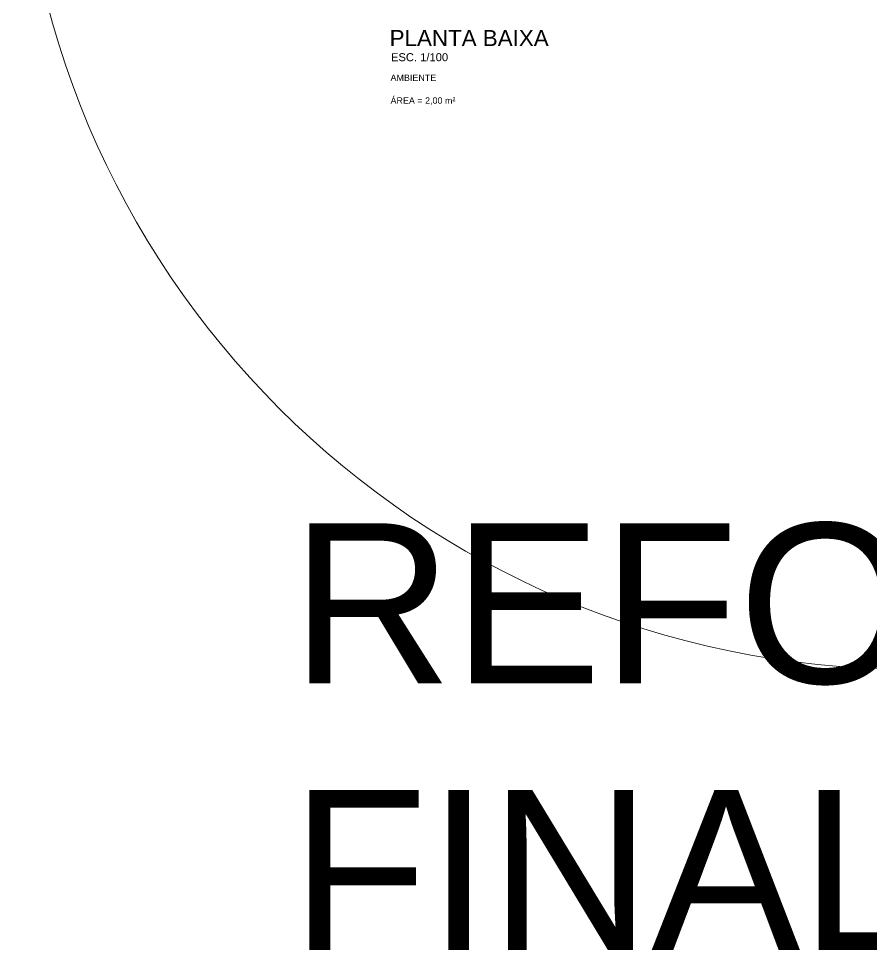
# Model space of a CAD drawing. Header units: millimetres. Extents: x 1206 to 2034, y 106 to 342.
# Drawn here: x 1774.72 to 1801.35, y 192.28 to 221.45 of the extents above; entities that cross this region are included whole.
import ezdxf

# ---------------------------------------------------------------- set-up
doc = ezdxf.new("R2010")
doc.units = ezdxf.units.MM
for name, color, linetype, lineweight in [('AR-PENA_010', 10, 'Continuous', 9), ('AR-TXT', 174, 'Continuous', 0), ('AR-TXT-AMBIENTE', 174, 'Continuous', 0), ('AR-TXT-ESPECIFICAÇÕES', 174, 'Continuous', 0), ('AR-TXT-ÁREA', 7, 'Continuous', 0)]:
    doc.layers.add(name, color=color, linetype=linetype, lineweight=lineweight)
doc.styles.add('1000_TXT 1', font='arial.ttf', dxfattribs={"height": 5})
doc.styles.add('100_TXT 1', font='arial.ttf', dxfattribs={"height": 0.5})
doc.styles.add('100_TXT 2', font='arial.ttf', dxfattribs={"height": 0.25})
doc.styles.add('100_TXT 3', font='arial.ttf', dxfattribs={"height": 0.2})

msp = doc.modelspace()

# ---------------------------------------------------------------- linework, layer by layer
at = {"layer": 'AR-PENA_010'}
msp.add_circle((1802.5104, 228.9208), 27.7888, dxfattribs=at)

# ---------------------------------------------------------------- texts
at = {"layer": 'AR-TXT', "insert": (1786.3066, 221.0975), "char_height": 0.5, "attachment_point": 1, "style": '100_TXT 1'}
msp.add_mtext_dynamic_manual_height_columns('PLANTA BAIXA', width=14.364558, gutter_width=10, heights=[0], dxfattribs=at)
at = {"layer": 'AR-TXT', "insert": (1783.2275, 205.6821), "char_height": 5, "width": 50.80926, "attachment_point": 1, "style": '1000_TXT 1'}
msp.add_mtext('REFORMAR FINAL 1:100', dxfattribs=at)
at = {"layer": 'AR-TXT-AMBIENTE', "insert": (1786.335, 219.706), "char_height": 0.2, "attachment_point": 1, "style": '100_TXT 3'}
msp.add_mtext_dynamic_manual_height_columns('AMBIENTE', width=14.364558, gutter_width=10, heights=[0], dxfattribs=at)
at = {"layer": 'AR-TXT-ESPECIFICAÇÕES', "insert": (1786.3486, 220.3734), "char_height": 0.25, "attachment_point": 1, "style": '100_TXT 2'}
msp.add_mtext_dynamic_manual_height_columns('ESC. 1/100', width=14.364558, gutter_width=10, heights=[0], dxfattribs=at)
at = {"layer": 'AR-TXT-ÁREA', "insert": (1786.335, 218.992), "char_height": 0.2, "attachment_point": 1, "style": '100_TXT 3'}
msp.add_mtext_dynamic_manual_height_columns('ÁREA = 2,00 m²', width=14.364558, gutter_width=10, heights=[0], dxfattribs=at)

doc.saveas('drawing.dxf')
